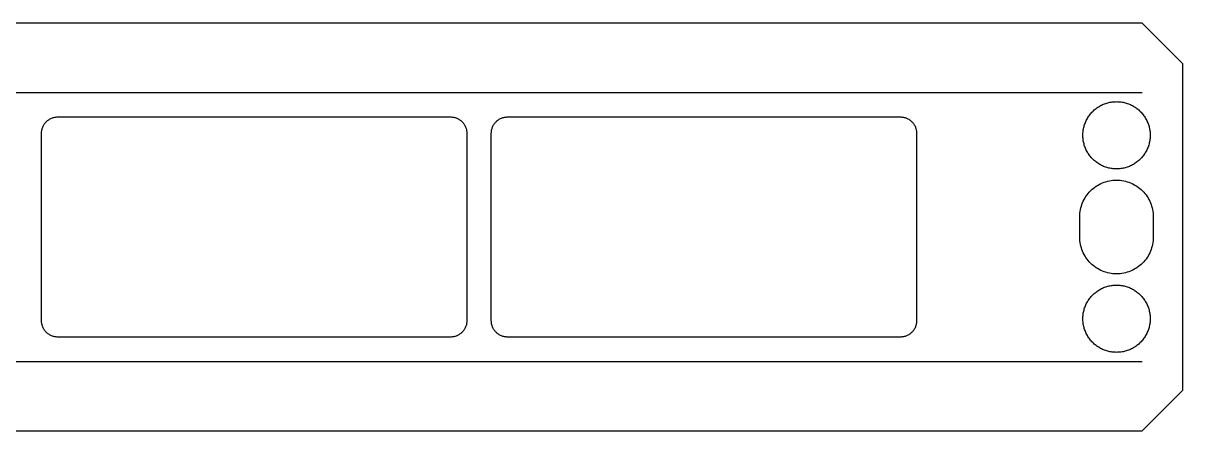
# Model space of a CAD drawing. Header units: millimetres. Extents: x 4.2 to 99.2, y -10 to 10.
# Drawn here: x 42.4 to 99.2, y -10 to 10 of the extents above; entities that cross this region are included whole.
import ezdxf

# ---------------------------------------------------------------- set-up
doc = ezdxf.new("R2010")
doc.units = ezdxf.units.MM
doc.layers.add('REF', color=8, linetype='Continuous')

msp = doc.modelspace()

# ---------------------------------------------------------------- linework, layer by layer
at = {"layer": 'REF'}
for points in [[(4.2, -10), (97.2, -10), (99.2, -8), (99.2, 8), (97.2, 10), (4.2, 10), (4.2, -10)], [(4.2, 6.6), (97.2, 6.6)], [(97.6, 4.5), (97.599, 4.446), (97.596, 4.392), (97.592, 4.338), (97.586, 4.285), (97.578, 4.231), (97.568, 4.178), (97.557, 4.125), (97.544, 4.073), (97.529, 4.021), (97.512, 3.97), (97.494, 3.919), (97.474, 3.869), (97.453, 3.819), (97.43, 3.77), (97.405, 3.722), (97.379, 3.675), (97.351, 3.629), (97.322, 3.583), (97.291, 3.539), (97.259, 3.496), (97.225, 3.453), (97.191, 3.412), (97.154, 3.372), (97.117, 3.333), (97.078, 3.296), (97.038, 3.259), (96.997, 3.225), (96.954, 3.191), (96.911, 3.159), (96.867, 3.128), (96.821, 3.099), (96.775, 3.071), (96.728, 3.045), (96.68, 3.02), (96.631, 2.997), (96.581, 2.976), (96.531, 2.956), (96.48, 2.938), (96.429, 2.921), (96.377, 2.906), (96.325, 2.893), (96.272, 2.882), (96.219, 2.872), (96.165, 2.864), (96.112, 2.858), (96.058, 2.854), (96.004, 2.851), (95.95, 2.85), (95.896, 2.851), (95.842, 2.854), (95.788, 2.858), (95.735, 2.864), (95.681, 2.872), (95.628, 2.882), (95.575, 2.893), (95.523, 2.906), (95.471, 2.921), (95.42, 2.938), (95.369, 2.956), (95.319, 2.976), (95.269, 2.997), (95.22, 3.02), (95.172, 3.045), (95.125, 3.071), (95.079, 3.099), (95.033, 3.128), (94.989, 3.159), (94.946, 3.191), (94.903, 3.225), (94.862, 3.259), (94.822, 3.296), (94.783, 3.333), (94.746, 3.372), (94.709, 3.412), (94.675, 3.453), (94.641, 3.496), (94.609, 3.539), (94.578, 3.583), (94.549, 3.629), (94.521, 3.675), (94.495, 3.722), (94.47, 3.77), (94.447, 3.819), (94.426, 3.869), (94.406, 3.919), (94.388, 3.97), (94.371, 4.021), (94.356, 4.073), (94.343, 4.125), (94.332, 4.178), (94.322, 4.231), (94.314, 4.285), (94.308, 4.338), (94.304, 4.392), (94.301, 4.446), (94.3, 4.5), (94.301, 4.554), (94.304, 4.608), (94.308, 4.662), (94.314, 4.715), (94.322, 4.769), (94.332, 4.822), (94.343, 4.875), (94.356, 4.927), (94.371, 4.979), (94.388, 5.03), (94.406, 5.081), (94.426, 5.131), (94.447, 5.181), (94.47, 5.23), (94.495, 5.278), (94.521, 5.325), (94.549, 5.371), (94.578, 5.417), (94.609, 5.461), (94.641, 5.504), (94.675, 5.547), (94.709, 5.588), (94.746, 5.628), (94.783, 5.667), (94.822, 5.704), (94.862, 5.741), (94.903, 5.775), (94.946, 5.809), (94.989, 5.841), (95.033, 5.872), (95.079, 5.901), (95.125, 5.929), (95.172, 5.955), (95.22, 5.98), (95.269, 6.003), (95.319, 6.024), (95.369, 6.044), (95.42, 6.062), (95.471, 6.079), (95.523, 6.094), (95.575, 6.107), (95.628, 6.118), (95.681, 6.128), (95.735, 6.136), (95.788, 6.142), (95.842, 6.146), (95.896, 6.149), (95.95, 6.15), (96.004, 6.149), (96.058, 6.146), (96.112, 6.142), (96.165, 6.136), (96.219, 6.128), (96.272, 6.118), (96.325, 6.107), (96.377, 6.094), (96.429, 6.079), (96.48, 6.062), (96.531, 6.044), (96.581, 6.024), (96.631, 6.003), (96.68, 5.98), (96.728, 5.955), (96.775, 5.929), (96.821, 5.901), (96.867, 5.872), (96.911, 5.841), (96.954, 5.809), (96.997, 5.775), (97.038, 5.741), (97.078, 5.704), (97.117, 5.667), (97.154, 5.628), (97.191, 5.588), (97.225, 5.547), (97.259, 5.504), (97.291, 5.461), (97.322, 5.417), (97.351, 5.371), (97.379, 5.325), (97.405, 5.278), (97.43, 5.23), (97.453, 5.181), (97.474, 5.131), (97.494, 5.081), (97.512, 5.03), (97.529, 4.979), (97.544, 4.927), (97.557, 4.875), (97.568, 4.822), (97.578, 4.769), (97.586, 4.715), (97.592, 4.662), (97.596, 4.608), (97.599, 4.554), (97.6, 4.5)], [(63.3, -5.4), (44.05, -5.4), (44.011, -5.399), (43.972, -5.396), (43.933, -5.391), (43.894, -5.385), (43.856, -5.376), (43.818, -5.366), (43.78, -5.353), (43.744, -5.339), (43.708, -5.323), (43.673, -5.306), (43.639, -5.286), (43.606, -5.265), (43.573, -5.243), (43.542, -5.218), (43.513, -5.193), (43.484, -5.166), (43.457, -5.137), (43.432, -5.108), (43.407, -5.077), (43.385, -5.044), (43.364, -5.011), (43.344, -4.977), (43.327, -4.942), (43.311, -4.906), (43.297, -4.87), (43.284, -4.832), (43.274, -4.794), (43.265, -4.756), (43.259, -4.717), (43.254, -4.678), (43.251, -4.639), (43.25, -4.6), (43.25, 4.6), (43.251, 4.639), (43.254, 4.678), (43.259, 4.717), (43.265, 4.756), (43.274, 4.794), (43.284, 4.832), (43.297, 4.87), (43.311, 4.906), (43.327, 4.942), (43.344, 4.977), (43.364, 5.011), (43.385, 5.044), (43.407, 5.077), (43.432, 5.108), (43.457, 5.137), (43.484, 5.166), (43.513, 5.193), (43.542, 5.218), (43.573, 5.243), (43.606, 5.265), (43.639, 5.286), (43.673, 5.306), (43.708, 5.323), (43.744, 5.339), (43.78, 5.353), (43.818, 5.366), (43.856, 5.376), (43.894, 5.385), (43.933, 5.391), (43.972, 5.396), (44.011, 5.399), (44.05, 5.4), (63.3, 5.4), (63.339, 5.399), (63.378, 5.396), (63.417, 5.391), (63.456, 5.385), (63.494, 5.376), (63.532, 5.366), (63.57, 5.353), (63.606, 5.339), (63.642, 5.323), (63.677, 5.306), (63.711, 5.286), (63.744, 5.265), (63.777, 5.243), (63.808, 5.218), (63.837, 5.193), (63.866, 5.166), (63.893, 5.137), (63.918, 5.108), (63.943, 5.077), (63.965, 5.044), (63.986, 5.011), (64.006, 4.977), (64.023, 4.942), (64.039, 4.906), (64.053, 4.87), (64.066, 4.832), (64.076, 4.794), (64.085, 4.756), (64.091, 4.717), (64.096, 4.678), (64.099, 4.639), (64.1, 4.6), (64.1, -4.6), (64.099, -4.639), (64.096, -4.678), (64.091, -4.717), (64.085, -4.756), (64.076, -4.794), (64.066, -4.832), (64.053, -4.87), (64.039, -4.906), (64.023, -4.942), (64.006, -4.977), (63.986, -5.011), (63.965, -5.044), (63.943, -5.077), (63.918, -5.108), (63.893, -5.137), (63.866, -5.166), (63.837, -5.193), (63.808, -5.218), (63.777, -5.243), (63.744, -5.265), (63.711, -5.286), (63.677, -5.306), (63.642, -5.323), (63.606, -5.339), (63.57, -5.353), (63.532, -5.366), (63.494, -5.376), (63.456, -5.385), (63.417, -5.391), (63.378, -5.396), (63.339, -5.399), (63.3, -5.4)], [(85.35, -5.4), (66.1, -5.4), (66.061, -5.399), (66.022, -5.396), (65.983, -5.391), (65.944, -5.385), (65.906, -5.376), (65.868, -5.366), (65.83, -5.353), (65.794, -5.339), (65.758, -5.323), (65.723, -5.306), (65.689, -5.286), (65.656, -5.265), (65.623, -5.243), (65.592, -5.218), (65.563, -5.193), (65.534, -5.166), (65.507, -5.137), (65.482, -5.108), (65.457, -5.077), (65.435, -5.044), (65.414, -5.011), (65.394, -4.977), (65.377, -4.942), (65.361, -4.906), (65.347, -4.87), (65.334, -4.832), (65.324, -4.794), (65.315, -4.756), (65.309, -4.717), (65.304, -4.678), (65.301, -4.639), (65.3, -4.6), (65.3, 4.6), (65.301, 4.639), (65.304, 4.678), (65.309, 4.717), (65.315, 4.756), (65.324, 4.794), (65.334, 4.832), (65.347, 4.87), (65.361, 4.906), (65.377, 4.942), (65.394, 4.977), (65.414, 5.011), (65.435, 5.044), (65.457, 5.077), (65.482, 5.108), (65.507, 5.137), (65.534, 5.166), (65.563, 5.193), (65.592, 5.218), (65.623, 5.243), (65.656, 5.265), (65.689, 5.286), (65.723, 5.306), (65.758, 5.323), (65.794, 5.339), (65.83, 5.353), (65.868, 5.366), (65.906, 5.376), (65.944, 5.385), (65.983, 5.391), (66.022, 5.396), (66.061, 5.399), (66.1, 5.4), (85.35, 5.4), (85.389, 5.399), (85.428, 5.396), (85.467, 5.391), (85.506, 5.385), (85.544, 5.376), (85.582, 5.366), (85.62, 5.353), (85.656, 5.339), (85.692, 5.323), (85.727, 5.306), (85.761, 5.286), (85.794, 5.265), (85.827, 5.243), (85.858, 5.218), (85.887, 5.193), (85.916, 5.166), (85.943, 5.137), (85.968, 5.108), (85.993, 5.077), (86.015, 5.044), (86.036, 5.011), (86.056, 4.977), (86.073, 4.942), (86.089, 4.906), (86.103, 4.87), (86.116, 4.832), (86.126, 4.794), (86.135, 4.756), (86.141, 4.717), (86.146, 4.678), (86.149, 4.639), (86.15, 4.6), (86.15, -4.6), (86.149, -4.639), (86.146, -4.678), (86.141, -4.717), (86.135, -4.756), (86.126, -4.794), (86.116, -4.832), (86.103, -4.87), (86.089, -4.906), (86.073, -4.942), (86.056, -4.977), (86.036, -5.011), (86.015, -5.044), (85.993, -5.077), (85.968, -5.108), (85.943, -5.137), (85.916, -5.166), (85.887, -5.193), (85.858, -5.218), (85.827, -5.243), (85.794, -5.265), (85.761, -5.286), (85.727, -5.306), (85.692, -5.323), (85.656, -5.339), (85.62, -5.353), (85.582, -5.366), (85.544, -5.376), (85.506, -5.385), (85.467, -5.391), (85.428, -5.396), (85.389, -5.399), (85.35, -5.4)], [(94.15, 0.5), (94.152, 0.588), (94.159, 0.676), (94.169, 0.764), (94.185, 0.851), (94.204, 0.937), (94.228, 1.023), (94.255, 1.106), (94.287, 1.189), (94.323, 1.27), (94.363, 1.349), (94.406, 1.425), (94.453, 1.5), (94.504, 1.572), (94.559, 1.642), (94.616, 1.709), (94.677, 1.773), (94.741, 1.834), (94.808, 1.891), (94.878, 1.946), (94.95, 1.997), (95.025, 2.044), (95.101, 2.087), (95.18, 2.127), (95.261, 2.163), (95.344, 2.195), (95.427, 2.222), (95.513, 2.246), (95.599, 2.265), (95.686, 2.281), (95.774, 2.291), (95.862, 2.298), (95.95, 2.3), (96.038, 2.298), (96.126, 2.291), (96.214, 2.281), (96.301, 2.265), (96.387, 2.246), (96.473, 2.222), (96.556, 2.195), (96.639, 2.163), (96.72, 2.127), (96.799, 2.087), (96.875, 2.044), (96.95, 1.997), (97.022, 1.946), (97.092, 1.891), (97.159, 1.834), (97.223, 1.773), (97.284, 1.709), (97.341, 1.642), (97.396, 1.572), (97.447, 1.5), (97.494, 1.425), (97.537, 1.349), (97.577, 1.27), (97.613, 1.189), (97.645, 1.106), (97.672, 1.023), (97.696, 0.937), (97.715, 0.851), (97.731, 0.764), (97.741, 0.676), (97.748, 0.588), (97.75, 0.5), (97.75, -0.5), (97.748, -0.588), (97.741, -0.676), (97.731, -0.764), (97.715, -0.851), (97.696, -0.937), (97.672, -1.023), (97.645, -1.106), (97.613, -1.189), (97.577, -1.27), (97.537, -1.349), (97.494, -1.425), (97.447, -1.5), (97.396, -1.572), (97.341, -1.642), (97.284, -1.709), (97.223, -1.773), (97.159, -1.834), (97.092, -1.891), (97.022, -1.946), (96.95, -1.997), (96.875, -2.044), (96.799, -2.087), (96.72, -2.127), (96.639, -2.163), (96.556, -2.195), (96.473, -2.222), (96.387, -2.246), (96.301, -2.265), (96.214, -2.281), (96.126, -2.291), (96.038, -2.298), (95.95, -2.3), (95.862, -2.298), (95.774, -2.291), (95.686, -2.281), (95.599, -2.265), (95.513, -2.246), (95.427, -2.222), (95.344, -2.195), (95.261, -2.163), (95.18, -2.127), (95.101, -2.087), (95.025, -2.044), (94.95, -1.997), (94.878, -1.946), (94.808, -1.891), (94.741, -1.834), (94.677, -1.773), (94.616, -1.709), (94.559, -1.642), (94.504, -1.572), (94.453, -1.5), (94.406, -1.425), (94.363, -1.349), (94.323, -1.27), (94.287, -1.189), (94.255, -1.106), (94.228, -1.023), (94.204, -0.937), (94.185, -0.851), (94.169, -0.764), (94.159, -0.676), (94.152, -0.588), (94.15, -0.5), (94.15, 0.5)], [(97.6, -4.5), (97.599, -4.554), (97.596, -4.608), (97.592, -4.662), (97.586, -4.715), (97.578, -4.769), (97.568, -4.822), (97.557, -4.875), (97.544, -4.927), (97.529, -4.979), (97.512, -5.03), (97.494, -5.081), (97.474, -5.131), (97.453, -5.181), (97.43, -5.23), (97.405, -5.278), (97.379, -5.325), (97.351, -5.371), (97.322, -5.417), (97.291, -5.461), (97.259, -5.504), (97.225, -5.547), (97.191, -5.588), (97.154, -5.628), (97.117, -5.667), (97.078, -5.704), (97.038, -5.741), (96.997, -5.775), (96.954, -5.809), (96.911, -5.841), (96.867, -5.872), (96.821, -5.901), (96.775, -5.929), (96.728, -5.955), (96.68, -5.98), (96.631, -6.003), (96.581, -6.024), (96.531, -6.044), (96.48, -6.062), (96.429, -6.079), (96.377, -6.094), (96.325, -6.107), (96.272, -6.118), (96.219, -6.128), (96.165, -6.136), (96.112, -6.142), (96.058, -6.146), (96.004, -6.149), (95.95, -6.15), (95.896, -6.149), (95.842, -6.146), (95.788, -6.142), (95.735, -6.136), (95.681, -6.128), (95.628, -6.118), (95.575, -6.107), (95.523, -6.094), (95.471, -6.079), (95.42, -6.062), (95.369, -6.044), (95.319, -6.024), (95.269, -6.003), (95.22, -5.98), (95.172, -5.955), (95.125, -5.929), (95.079, -5.901), (95.033, -5.872), (94.989, -5.841), (94.946, -5.809), (94.903, -5.775), (94.862, -5.741), (94.822, -5.704), (94.783, -5.667), (94.746, -5.628), (94.709, -5.588), (94.675, -5.547), (94.641, -5.504), (94.609, -5.461), (94.578, -5.417), (94.549, -5.371), (94.521, -5.325), (94.495, -5.278), (94.47, -5.23), (94.447, -5.181), (94.426, -5.131), (94.406, -5.081), (94.388, -5.03), (94.371, -4.979), (94.356, -4.927), (94.343, -4.875), (94.332, -4.822), (94.322, -4.769), (94.314, -4.715), (94.308, -4.662), (94.304, -4.608), (94.301, -4.554), (94.3, -4.5), (94.301, -4.446), (94.304, -4.392), (94.308, -4.338), (94.314, -4.285), (94.322, -4.231), (94.332, -4.178), (94.343, -4.125), (94.356, -4.073), (94.371, -4.021), (94.388, -3.97), (94.406, -3.919), (94.426, -3.869), (94.447, -3.819), (94.47, -3.77), (94.495, -3.722), (94.521, -3.675), (94.549, -3.629), (94.578, -3.583), (94.609, -3.539), (94.641, -3.496), (94.675, -3.453), (94.709, -3.412), (94.746, -3.372), (94.783, -3.333), (94.822, -3.296), (94.862, -3.259), (94.903, -3.225), (94.946, -3.191), (94.989, -3.159), (95.033, -3.128), (95.079, -3.099), (95.125, -3.071), (95.172, -3.045), (95.22, -3.02), (95.269, -2.997), (95.319, -2.976), (95.369, -2.956), (95.42, -2.938), (95.471, -2.921), (95.523, -2.906), (95.575, -2.893), (95.628, -2.882), (95.681, -2.872), (95.735, -2.864), (95.788, -2.858), (95.842, -2.854), (95.896, -2.851), (95.95, -2.85), (96.004, -2.851), (96.058, -2.854), (96.112, -2.858), (96.165, -2.864), (96.219, -2.872), (96.272, -2.882), (96.325, -2.893), (96.377, -2.906), (96.429, -2.921), (96.48, -2.938), (96.531, -2.956), (96.581, -2.976), (96.631, -2.997), (96.68, -3.02), (96.728, -3.045), (96.775, -3.071), (96.821, -3.099), (96.867, -3.128), (96.911, -3.159), (96.954, -3.191), (96.997, -3.225), (97.038, -3.259), (97.078, -3.296), (97.117, -3.333), (97.154, -3.372), (97.191, -3.412), (97.225, -3.453), (97.259, -3.496), (97.291, -3.539), (97.322, -3.583), (97.351, -3.629), (97.379, -3.675), (97.405, -3.722), (97.43, -3.77), (97.453, -3.819), (97.474, -3.869), (97.494, -3.919), (97.512, -3.97), (97.529, -4.021), (97.544, -4.073), (97.557, -4.125), (97.568, -4.178), (97.578, -4.231), (97.586, -4.285), (97.592, -4.338), (97.596, -4.392), (97.599, -4.446), (97.6, -4.5)], [(4.2, -6.6), (97.2, -6.6)]]:
    msp.add_lwpolyline(points, dxfattribs=at)

doc.saveas('drawing.dxf')
